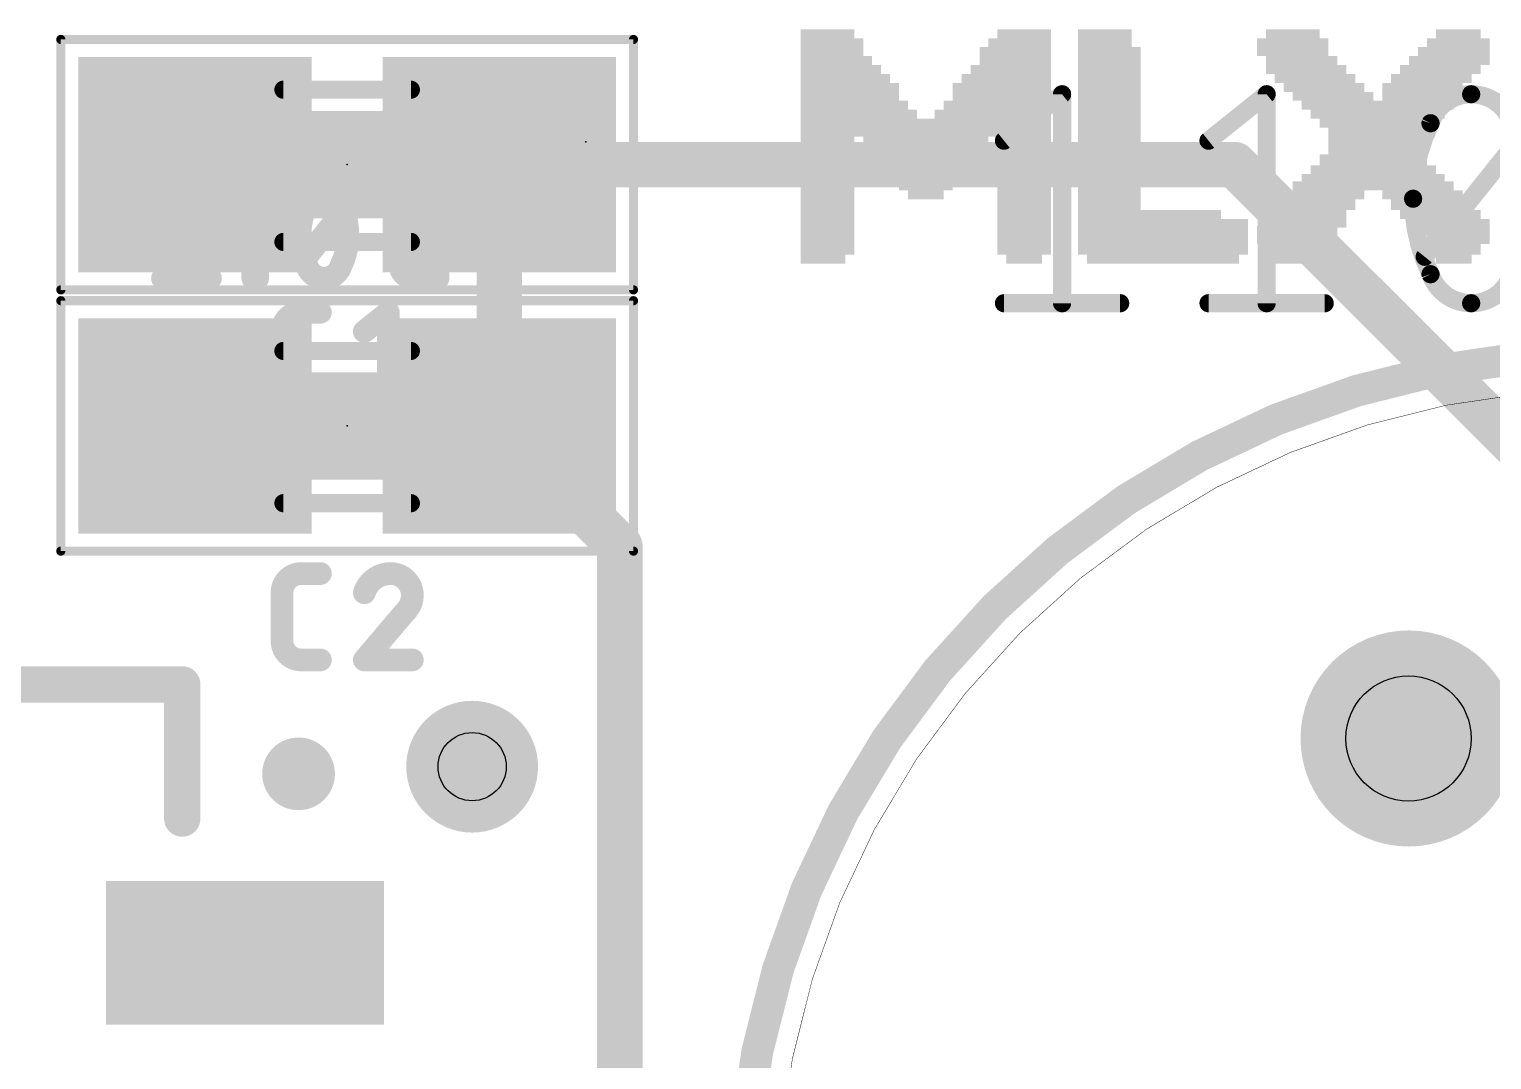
# Model space of a CAD drawing. Extents: x -30.5 to 56.1, y -10.7 to 33.1.
# Drawn here: x 3.88 to 12.05, y 13.6 to 19.36 of the extents above; entities that cross this region are included whole.
import ezdxf

# ---------------------------------------------------------------- set-up
doc = ezdxf.new("R2010")
doc.units = 0
for name, color, linetype in [('1', 12, 'CONTINUOUS'), ('17', 110, 'CONTINUOUS'), ('18', 110, 'CONTINUOUS'), ('21', 41, 'CONTINUOUS'), ('23', 53, 'CONTINUOUS'), ('25', 253, 'CONTINUOUS'), ('27', 253, 'CONTINUOUS'), ('29', 253, 'CONTINUOUS'), ('30', 253, 'CONTINUOUS'), ('31', 253, 'CONTINUOUS'), ('35', 253, 'CONTINUOUS'), ('39', 12, 'CONTINUOUS'), ('44', 253, 'CONTINUOUS'), ('51', 53, 'CONTINUOUS')]:
    doc.layers.add(name, color=color, linetype=linetype)

# ---------------------------------------------------------------- blocks, each defined once
blk = doc.blocks.new('RECT')
blk.add_solid([(-0.5, -0.5), (0.5, -0.5), (-0.5, 0.5), (0.5, 0.5)])
blk = doc.blocks.new('ROUNDP')
at = {"const_width": 0.5}
blk.add_lwpolyline([(0, -0.25, 1), (0, 0.25, 1), (0, -0.25)], format="xyb", dxfattribs=at)
blk = doc.blocks.new('ROUNDV')
at = {"const_width": 0.5}
blk.add_lwpolyline([(0, -0.25, 1), (0, 0.25, 1), (0, -0.25)], format="xyb", dxfattribs=at)

msp = doc.modelspace()

# ---------------------------------------------------------------- linework, layer by layer
at = {"layer": '1', "const_width": 0.254}
for points in [[(6.5015, 17.145), (6.5015, 18.6055)], [(6.5015, 18.6055), (10.6096, 18.6055)], [(10.6096, 18.6055), (13.8174, 15.3977)], [(6.5015, 17.145), (7.1755, 16.471)], [(7.1755, 16.471), (7.1755, 13.2)]]:
    msp.add_lwpolyline(points, dxfattribs=at)
at = {"layer": '1', "const_width": 0.127}
for points in [[(6.565, 18.6055, 1), (6.438, 18.6055)], [(6.5015, 18.669, 1), (6.5015, 18.542)], [(10.6545, 18.6504, 1), (10.5647, 18.5606)], [(10.6096, 18.542, 1), (10.6096, 18.669)], [(6.5464, 17.1899, 1), (6.4566, 17.1001)], [(6.438, 17.145, 1), (6.565, 17.145)], [(7.239, 16.471, 1), (7.112, 16.471)], [(7.1306, 16.4261, 1), (7.2204, 16.5159)]]:
    msp.add_lwpolyline(points, format="xyb", dxfattribs=at)
at = {"layer": '21'}
for points, const_width in [([(12.7, 7.85, 1), (12.7, 17.55, 1), (12.7, 7.85)], 0.1778), ([(4.7808, 15.7, 1), (4.6792, 15.7)], 0.1016), ([(4.73, 15.6492, 1), (4.73, 15.7508)], 0.1016), ([(5.38, 15.0984, 1), (5.38, 15.3016, 1), (5.38, 15.0984)], 0.2032), ([(4.6792, 14.95, 1), (4.7808, 14.95)], 0.1016)]:
    msp.add_lwpolyline(points, format="xyb", dxfattribs=dict(at, const_width=const_width))
at = {"layer": '21', "const_width": 0.2032}
for points in [[(3.08, 15.7), (4.73, 15.7)], [(4.73, 15.7), (4.73, 14.95)]]:
    msp.add_lwpolyline(points, dxfattribs=at)
at = {"layer": '23'}
for p in [(6.985, 18.7325), (5.6515, 18.6055), (5.6515, 17.145)]:
    msp.add_point(p, dxfattribs=at)
at = {"layer": '25'}
for points, const_width in [([(5.3947, 17.78, 0.4142), (5.2874, 17.6728)], 0.127), ([(5.3947, 17.8117, 1), (5.3947, 17.7483)], 0.0635), ([(5.3947, 17.7483, 1), (5.3947, 17.8117)], 0.0635), ([(5.5019, 17.7483, 1), (5.5019, 17.8117)], 0.0635), ([(5.9133, 17.78, 1), (5.8498, 17.78)], 0.0635), ([(5.9014, 17.7552, 1), (5.8617, 17.8048)], 0.0635), ([(5.3192, 17.6728, 1), (5.2557, 17.6728)], 0.0635), ([(5.2557, 17.6728, 1), (5.3192, 17.6728)], 0.0635), ([(5.7276, 17.6975, 1), (5.7673, 17.648)], 0.0635), ([(5.2874, 17.4046, 0.4142), (5.3947, 17.2974)], 0.127), ([(5.3192, 17.4046, 1), (5.2557, 17.4046)], 0.0635), ([(5.2557, 17.4046, 1), (5.3192, 17.4046)], 0.0635), ([(5.3947, 17.3291, 1), (5.3947, 17.2657)], 0.0635), ([(5.3947, 17.2657, 1), (5.3947, 17.3291)], 0.0635), ([(5.5019, 17.2657, 1), (5.5019, 17.3291)], 0.0635), ([(5.7475, 17.3291, 1), (5.7475, 17.2657)], 0.0635), ([(5.8498, 17.2974, 1), (5.9133, 17.2974)], 0.0635), ([(6.0156, 17.2657, 1), (6.0156, 17.3291)], 0.0635), ([(5.3947, 16.3195, 0.4142), (5.2874, 16.2123)], 0.127), ([(5.3947, 16.3513, 1), (5.3947, 16.2878)], 0.0635), ([(5.3947, 16.2878, 1), (5.3947, 16.3512)], 0.0635), ([(5.5019, 16.2878, 1), (5.5019, 16.3513)], 0.0635), ([(5.8949, 16.3195, 0.3252), (5.7475, 16.2123)], 0.127), ([(6.0156, 16.1988, 0.4142), (5.8949, 16.3195)], 0.127), ([(5.8949, 16.3512, 1), (5.8949, 16.2877)], 0.0635), ([(5.8949, 16.2878, 1), (5.8949, 16.3512)], 0.0635), ([(5.3192, 16.2123, 1), (5.2557, 16.2123)], 0.0635), ([(5.2557, 16.2123, 1), (5.3192, 16.2123)], 0.0635), ([(5.7173, 16.222, 1), (5.7777, 16.2025)], 0.0635), ([(5.9754, 16.105, 0.2053), (6.0156, 16.1988)], 0.127), ([(6.0473, 16.1988, 1), (5.9838, 16.1988)], 0.0635), ([(5.9838, 16.1988, 1), (6.0473, 16.1988)], 0.0635), ([(5.9535, 16.128, 1), (5.9973, 16.082)], 0.0635), ([(5.9996, 16.0844, 1), (5.9512, 16.1256)], 0.0635), ([(5.2874, 15.9441, 0.4142), (5.3947, 15.8369)], 0.127), ([(5.3192, 15.9441, 1), (5.2557, 15.9441)], 0.0635), ([(5.2557, 15.9441, 1), (5.3192, 15.9441)], 0.0635), ([(5.3947, 15.8687, 1), (5.3947, 15.8051)], 0.0635), ([(5.3947, 15.8051, 1), (5.3947, 15.8687)], 0.0635), ([(5.5019, 15.8051, 1), (5.5019, 15.8687)], 0.0635), ([(5.7475, 15.8687, 1), (5.7475, 15.8051)], 0.0635), ([(5.7233, 15.8575, 1), (5.7717, 15.8163)], 0.0635), ([(6.0156, 15.8051, 1), (6.0156, 15.8687)], 0.0635)]:
    msp.add_lwpolyline(points, format="xyb", dxfattribs=dict(at, const_width=const_width))
at = {"layer": '25', "const_width": 0.127}
for points in [[(5.3947, 17.78), (5.5019, 17.78)], [(5.7475, 17.6728), (5.8815, 17.78)], [(5.8815, 17.78), (5.8815, 17.2974)], [(5.2874, 17.4046), (5.2874, 17.6728)], [(5.5019, 17.2974), (5.3947, 17.2974)], [(5.7475, 17.2974), (6.0156, 17.2974)], [(5.3947, 16.3195), (5.5019, 16.3195)], [(5.2874, 15.9441), (5.2874, 16.2123)], [(5.9754, 16.105), (5.7475, 15.8369)], [(5.5019, 15.8369), (5.3947, 15.8369)], [(5.7475, 15.8369), (6.0156, 15.8369)]]:
    msp.add_lwpolyline(points, dxfattribs=at)
at = {"layer": '27'}
for points, const_width in [([(9.3218, 18.7396), (9.6464, 18.9992)], 0.1016), ([(9.6464, 18.9992), (9.6464, 17.8308)], 0.1016), ([(10.4648, 18.7396), (10.7894, 18.9992)], 0.1016), ([(10.7894, 18.9992), (10.7894, 17.8308)], 0.1016), ([(11.6727, 18.0904), (12.192, 18.7396)], 0.1016), ([(4.6197, 18.3459), (4.7538, 18.4531)], 0.127), ([(4.7538, 18.4531), (4.7538, 17.9705)], 0.127), ([(6.4688, 17.9705), (6.4688, 18.4531)], 0.127), ([(6.4688, 18.4531), (6.6833, 18.4531)], 0.127), ([(5.4146, 18.0777), (5.6291, 18.3459)], 0.127), ([(5.945, 18.2922), (5.945, 18.0509)], 0.127), ([(6.1595, 17.9705), (6.1595, 18.2922)], 0.127), ([(6.4688, 18.2386), (6.6833, 18.2386)], 0.127), ([(5.1244, 17.9705), (5.1244, 17.9973)], 0.127), ([(5.1244, 17.9973), (5.1512, 17.9973)], 0.127), ([(5.1512, 17.9973), (5.1512, 17.9705)], 0.127), ([(4.6197, 17.9705), (4.8879, 17.9705)], 0.127), ([(5.1512, 17.9705), (5.1244, 17.9705)], 0.127), ([(6.0254, 17.9705), (6.1595, 17.9705)], 0.127), ([(9.3218, 17.8308), (9.9709, 17.8308)], 0.1016), ([(10.4648, 17.8308), (11.1139, 17.8308)], 0.1016)]:
    msp.add_lwpolyline(points, dxfattribs=dict(at, const_width=const_width))
for points, const_width in [([(9.6718, 18.9992, 1), (9.621, 18.9992)], 0.0508), ([(9.6622, 18.9794, 1), (9.6305, 19.019)], 0.0508), ([(10.8148, 18.9992, 1), (10.764, 18.9992)], 0.0508), ([(10.8052, 18.9794, 1), (10.7735, 19.019)], 0.0508), ([(11.9323, 18.9992, 0.3205), (11.7052, 18.8369)], 0.1016), ([(12.1595, 18.8369, 0.3205), (11.9323, 18.9992)], 0.1016), ([(11.9323, 19.0246, 1), (11.9323, 18.9738)], 0.0508), ([(11.9323, 18.9738, 1), (11.9323, 19.0246)], 0.0508), ([(11.7052, 18.8369, 0.1139), (11.6078, 18.415)], 0.1016), ([(11.728, 18.8258, 1), (11.6823, 18.8481)], 0.0508), ([(11.6811, 18.8452, 1), (11.7292, 18.8287)], 0.0508), ([(9.3059, 18.7594, 1), (9.3377, 18.7197)], 0.0508), ([(10.4489, 18.7594, 1), (10.4807, 18.7197)], 0.0508), ([(4.7855, 18.4531, 1), (4.722, 18.4531)], 0.0635), ([(4.7736, 18.4283, 1), (4.734, 18.4779)], 0.0635), ([(5.5219, 18.4531, 0.3205), (5.428, 18.3861)], 0.127), ([(5.6157, 18.3861, 0.3205), (5.5219, 18.4531)], 0.127), ([(5.5219, 18.4848, 1), (5.5219, 18.4214)], 0.0635), ([(5.5219, 18.4214, 1), (5.5219, 18.4848)], 0.0635), ([(6.5005, 18.4531, 1), (6.437, 18.4531)], 0.0635), ([(6.4688, 18.4848, 1), (6.4688, 18.4214)], 0.0635), ([(6.6833, 18.4214, 1), (6.6833, 18.4848)], 0.0635), ([(4.5999, 18.3706, 1), (4.6396, 18.3211)], 0.0635), ([(5.428, 18.3861, 0.1139), (5.3878, 18.2118)], 0.127), ([(5.398, 18.3964, 1), (5.4581, 18.3758)], 0.0635), ([(5.4566, 18.3722, 1), (5.3995, 18.4)], 0.0635), ([(5.6559, 18.2118, 0.1139), (5.6157, 18.3861)], 0.127), ([(5.6443, 18.4, 1), (5.5872, 18.3722)], 0.0635), ([(5.5857, 18.3758, 1), (5.6458, 18.3964)], 0.0635), ([(5.6539, 18.326, 1), (5.6043, 18.3657)], 0.0635), ([(11.6078, 18.415, 0.1139), (11.7052, 17.9931)], 0.1016), ([(11.6332, 18.415, 1), (11.5824, 18.415)], 0.0508), ([(11.5824, 18.415, 1), (11.6332, 18.415)], 0.0508), ([(5.9767, 18.2922, 1), (5.9132, 18.2922)], 0.0635), ([(6.1912, 18.2922, 1), (6.1277, 18.2922)], 0.0635), ([(5.3878, 18.2118, 0.1139), (5.428, 18.0375)], 0.127), ([(5.4196, 18.2118, 1), (5.3561, 18.2118)], 0.0635), ([(5.3561, 18.2118, 1), (5.4196, 18.2118)], 0.0635), ([(5.6157, 18.0375, 0.1139), (5.6559, 18.2118)], 0.127), ([(5.6877, 18.2118, 1), (5.6242, 18.2118)], 0.0635), ([(5.6242, 18.2118, 1), (5.6877, 18.2118)], 0.0635), ([(6.4688, 18.2704, 1), (6.4688, 18.2069)], 0.0635), ([(6.6833, 18.2069, 1), (6.6833, 18.2704)], 0.0635), ([(5.1562, 17.9973, 1), (5.0927, 17.9973)], 0.0635), ([(5.1244, 18.0291, 1), (5.1244, 17.9656)], 0.0635), ([(5.183, 17.9973, 1), (5.1195, 17.9973)], 0.0635), ([(5.1512, 17.9656, 1), (5.1512, 18.0291)], 0.0635), ([(5.3898, 18.0976, 1), (5.4394, 18.0579)], 0.0635), ([(5.428, 18.0375, 0.3205), (5.5219, 17.9705)], 0.127), ([(5.4581, 18.0478, 1), (5.398, 18.0272)], 0.0635), ([(5.3995, 18.0236, 1), (5.4566, 18.0514)], 0.0635), ([(5.5219, 17.9705, 0.3205), (5.6157, 18.0375)], 0.127), ([(5.5872, 18.0514, 1), (5.6443, 18.0236)], 0.0635), ([(5.6458, 18.0272, 1), (5.5857, 18.0478)], 0.0635), ([(5.945, 18.0509, 0.4142), (6.0254, 17.9705)], 0.127), ([(5.9767, 18.0509, 1), (5.9132, 18.0509)], 0.0635), ([(5.9132, 18.0509, 1), (5.9767, 18.0509)], 0.0635), ([(11.6529, 18.1063, 1), (11.6925, 18.0746)], 0.0508), ([(4.6197, 18.0023, 1), (4.6197, 17.9388)], 0.0635), ([(4.722, 17.9705, 1), (4.7855, 17.9705)], 0.0635), ([(4.8879, 17.9388, 1), (4.8879, 18.0023)], 0.0635), ([(5.1244, 18.0023, 1), (5.1244, 17.9388)], 0.0635), ([(5.0927, 17.9705, 1), (5.1562, 17.9705)], 0.0635), ([(5.1195, 17.9705, 1), (5.183, 17.9705)], 0.0635), ([(5.1512, 17.9388, 1), (5.1512, 18.0023)], 0.0635), ([(5.5219, 18.0022, 1), (5.5219, 17.9388)], 0.0635), ([(5.5219, 17.9388, 1), (5.5219, 18.0022)], 0.0635), ([(6.0254, 18.0023, 1), (6.0254, 17.9388)], 0.0635), ([(6.0254, 17.9388, 1), (6.0254, 18.0023)], 0.0635), ([(6.1277, 17.9705, 1), (6.1912, 17.9705)], 0.0635), ([(6.1595, 17.9388, 1), (6.1595, 18.0023)], 0.0635), ([(6.437, 17.9705, 1), (6.5005, 17.9705)], 0.0635), ([(11.7292, 18.0013, 1), (11.6811, 17.9848)], 0.0508), ([(11.7052, 17.9931, 0.3205), (11.9323, 17.8308)], 0.1016), ([(11.6823, 17.9819, 1), (11.728, 18.0042)], 0.0508), ([(11.9323, 17.8308, 0.3205), (12.1595, 17.9931)], 0.1016), ([(9.3218, 17.8562, 1), (9.3218, 17.8054)], 0.0508), ([(9.621, 17.8308, 1), (9.6718, 17.8308)], 0.0508), ([(9.9709, 17.8054, 1), (9.9709, 17.8562)], 0.0508), ([(10.4648, 17.8562, 1), (10.4648, 17.8054)], 0.0508), ([(10.764, 17.8308, 1), (10.8148, 17.8308)], 0.0508), ([(11.1139, 17.8054, 1), (11.1139, 17.8562)], 0.0508), ([(11.9323, 17.8562, 1), (11.9323, 17.8054)], 0.0508), ([(11.9323, 17.8054, 1), (11.9323, 17.8562)], 0.0508)]:
    msp.add_lwpolyline(points, format="xyb", dxfattribs=dict(at, const_width=const_width))
at = {"layer": '30', "const_width": 0.7}
msp.add_lwpolyline([(11.5826, 15.1437, 1), (11.5826, 15.6517, 1), (11.5826, 15.1437)], format="xyb", dxfattribs=at)
at = {"layer": '39', "const_width": 0.0508}
for points in [[(4.0515, 17.9055), (4.0515, 19.3055)], [(4.0515, 19.3055), (7.2515, 19.3055)], [(7.2515, 19.3055), (7.2515, 17.9055)], [(7.2515, 17.9055), (4.0515, 17.9055)], [(4.0515, 16.445), (4.0515, 17.845)], [(4.0515, 17.845), (7.2515, 17.845)], [(7.2515, 17.845), (7.2515, 16.445)], [(7.2515, 16.445), (4.0515, 16.445)]]:
    msp.add_lwpolyline(points, dxfattribs=at)
at = {"layer": '39', "const_width": 0.0254}
for points in [[(4.0642, 19.3055, 1), (4.0388, 19.3055)], [(4.0515, 19.3182, 1), (4.0515, 19.2928)], [(7.2642, 19.3055, 1), (7.2388, 19.3055)], [(7.2515, 19.2928, 1), (7.2515, 19.3182)], [(4.0515, 17.9182, 1), (4.0515, 17.8928)], [(4.0388, 17.9055, 1), (4.0642, 17.9055)], [(7.2388, 17.9055, 1), (7.2642, 17.9055)], [(7.2515, 17.8928, 1), (7.2515, 17.9182)], [(4.0642, 17.845, 1), (4.0388, 17.845)], [(4.0515, 17.8577, 1), (4.0515, 17.8323)], [(7.2642, 17.845, 1), (7.2388, 17.845)], [(7.2515, 17.8323, 1), (7.2515, 17.8577)], [(4.0515, 16.4577, 1), (4.0515, 16.4323)], [(4.0388, 16.445, 1), (4.0642, 16.445)], [(7.2388, 16.445, 1), (7.2642, 16.445)], [(7.2515, 16.4323, 1), (7.2515, 16.4577)]]:
    msp.add_lwpolyline(points, format="xyb", dxfattribs=at)
at = {"layer": '44'}
for centre, radius in [((11.5826, 15.3977), 0.35), ((6.35, 15.24), 0.1905)]:
    msp.add_circle(centre, radius, dxfattribs=at)
at = {"layer": '51', "const_width": 0.1016}
for points in [[(6.0075, 19.0245), (5.2955, 19.0245)], [(6.0075, 18.1735), (5.2955, 18.1735)], [(6.0075, 17.564), (5.2955, 17.564)], [(6.0075, 16.713), (5.2955, 16.713)]]:
    msp.add_lwpolyline(points, dxfattribs=at)
at = {"layer": '51'}
for points, const_width in [([(5.2955, 19.0499, 1), (5.2955, 18.9991)], 0.0508), ([(6.0075, 18.9991, 1), (6.0075, 19.0499)], 0.0508), ([(5.2955, 18.1989, 1), (5.2955, 18.1481)], 0.0508), ([(6.0075, 18.1481, 1), (6.0075, 18.1989)], 0.0508), ([(5.2955, 17.5894, 1), (5.2955, 17.5386)], 0.0508), ([(6.0075, 17.5386, 1), (6.0075, 17.5894)], 0.0508), ([(12.7, 8.05, 1), (12.7, 17.35, 1), (12.7, 8.05)], 0.0025), ([(5.2955, 16.7384, 1), (5.2955, 16.6876)], 0.0508), ([(6.0075, 16.6876, 1), (6.0075, 16.7384)], 0.0508), ([(11.5826, 15.1177, 1), (11.5826, 15.6777, 1), (11.5826, 15.1177)], 0.56)]:
    msp.add_lwpolyline(points, format="xyb", dxfattribs=dict(at, const_width=const_width))

# ---------------------------------------------------------------- block references
at = {"layer": '1', "xscale": 1.1, "rotation": 180}
for p in [(4.8015, 18.6055), (6.5015, 18.6055), (4.8015, 17.145), (6.5015, 17.145)]:
    msp.add_blockref('RECT', p, dxfattribs=at)
at = {"layer": '1', "xscale": 0.6, "yscale": 1.35, "rotation": 270}
msp.add_blockref('RECT', (5.08, 14.2), dxfattribs=at)
at = {"layer": '17', "xscale": 1.0556, "yscale": 1.0556, "rotation": 247.5}
msp.add_blockref('ROUNDP', (11.5826, 15.3977), dxfattribs=at)
msp.add_blockref('ROUNDP', (11.5826, 15.3977), dxfattribs=at)
at = {"layer": '18', "xscale": 0.7366, "yscale": 0.7366}
msp.add_blockref('ROUNDV', (6.35, 15.24), dxfattribs=at)
msp.add_blockref('ROUNDV', (6.35, 15.24), dxfattribs=at)
at = {"layer": '21'}
for p, xscale, yscale in [((8.335, 19.3375), 0.3, 0.05), ((8.36, 19.2875), 0.35, 0.05), ((9.41, 19.2875), 0.35, 0.05), ((9.435, 19.3375), 0.3, 0.05), ((9.885, 19.3375), 0.3, 0.05), ((9.885, 19.2875), 0.3, 0.05), ((10.935, 19.2875), 0.4, 0.05), ((10.935, 19.3375), 0.3, 0.05), ((11.86, 19.2875), 0.35, 0.05), ((11.86, 19.3375), 0.25, 0.05), ((8.36, 19.2375), 0.35, 0.05), ((8.385, 19.1875), 0.4, 0.05), ((9.385, 19.2375), 0.4, 0.05), ((9.385, 19.1875), 0.4, 0.05), ((9.91, 19.2375), 0.35, 0.05), ((9.91, 19.1875), 0.35, 0.05), ((10.935, 19.2375), 0.4, 0.05), ((10.985, 19.1875), 0.4, 0.05), ((11.81, 19.1875), 0.45, 0.05), ((11.835, 19.2375), 0.4, 0.05), ((8.41, 19.1375), 0.45, 0.05), ((9.36, 19.1375), 0.45, 0.05), ((9.91, 19.1375), 0.35, 0.05), ((11.01, 19.1375), 0.45, 0.05), ((11.76, 19.1375), 0.45, 0.05), ((8.435, 19.0875), 0.5, 0.05), ((8.46, 19.0375), 0.55, 0.05), ((9.31, 19.0375), 0.55, 0.05), ((9.335, 19.0875), 0.5, 0.05), ((9.91, 19.0875), 0.35, 0.05), ((9.91, 19.0375), 0.35, 0.05), ((11.06, 19.0875), 0.45, 0.05), ((11.11, 19.0375), 0.45, 0.05), ((11.66, 19.0375), 0.45, 0.05), ((11.71, 19.0875), 0.45, 0.05), ((8.46, 18.9875), 0.55, 0.05), ((8.485, 18.9375), 0.6, 0.05), ((9.285, 18.9375), 0.6, 0.05), ((9.31, 18.9875), 0.55, 0.05), ((9.91, 18.9875), 0.35, 0.05), ((9.91, 18.9375), 0.35, 0.05), ((11.16, 18.9875), 0.45, 0.05), ((11.41, 18.9375), 0.85, 0.05), ((11.635, 18.9875), 0.4, 0.05), ((8.51, 18.8875), 0.65, 0.05), ((9.26, 18.8875), 0.65, 0.05), ((9.91, 18.8875), 0.35, 0.05), ((11.41, 18.8875), 0.75, 0.05), ((8.885, 18.8375), 1.4, 0.05), ((8.885, 18.7875), 1.4, 0.05), ((9.91, 18.8375), 0.35, 0.05), ((9.91, 18.7875), 0.35, 0.05), ((11.41, 18.8375), 0.65, 0.05), ((11.41, 18.7875), 0.55, 0.05), ((8.335, 18.7375), 0.3, 0.05), ((8.885, 18.7375), 0.7, 0.05), ((9.435, 18.7375), 0.3, 0.05), ((9.91, 18.7375), 0.35, 0.05), ((11.385, 18.7375), 0.5, 0.05), ((8.335, 18.6875), 0.3, 0.05), ((8.335, 18.6325), 0.3, 0.06), ((8.885, 18.6875), 0.6, 0.05), ((8.885, 18.6325), 0.5, 0.06), ((9.435, 18.6875), 0.3, 0.05), ((9.435, 18.6325), 0.3, 0.06), ((9.91, 18.6875), 0.35, 0.05), ((9.91, 18.6325), 0.35, 0.06), ((11.385, 18.6325), 0.6, 0.06), ((11.41, 18.6875), 0.55, 0.05), ((8.335, 18.5775), 0.3, 0.05), ((8.335, 18.5275), 0.3, 0.05), ((8.885, 18.5775), 0.5, 0.05), ((8.885, 18.5275), 0.4, 0.05), ((9.435, 18.5775), 0.3, 0.05), ((9.435, 18.5275), 0.3, 0.05), ((9.91, 18.5775), 0.35, 0.05), ((9.91, 18.5275), 0.35, 0.05), ((11.385, 18.5275), 0.8, 0.05), ((11.385, 18.5775), 0.7, 0.05), ((8.335, 18.4875), 0.3, 0.05), ((8.885, 18.4875), 0.3, 0.05), ((9.435, 18.4875), 0.3, 0.05), ((9.91, 18.4875), 0.35, 0.05), ((11.385, 18.4875), 0.9, 0.05), ((8.335, 18.4375), 0.3, 0.05), ((8.335, 18.3825), 0.3, 0.06), ((8.885, 18.4375), 0.2, 0.05), ((9.435, 18.4375), 0.3, 0.05), ((9.435, 18.3825), 0.3, 0.06), ((9.91, 18.4375), 0.35, 0.05), ((9.91, 18.3825), 0.35, 0.06), ((11.06, 18.3825), 0.45, 0.06), ((11.11, 18.4375), 0.45, 0.05), ((11.66, 18.4375), 0.45, 0.05), ((11.71, 18.3825), 0.45, 0.06), ((8.335, 18.3275), 0.3, 0.05), ((9.435, 18.3275), 0.3, 0.05), ((10.135, 18.3275), 0.8, 0.05), ((11.01, 18.3275), 0.45, 0.05), ((11.76, 18.3275), 0.45, 0.05), ((8.335, 18.2775), 0.3, 0.05), ((8.335, 18.2375), 0.3, 0.05), ((9.435, 18.2775), 0.3, 0.05), ((9.435, 18.2375), 0.3, 0.05), ((10.21, 18.2775), 0.95, 0.05), ((10.21, 18.2375), 0.95, 0.05), ((10.96, 18.2375), 0.45, 0.05), ((11.01, 18.2775), 0.45, 0.05), ((11.81, 18.2775), 0.45, 0.05), ((11.835, 18.2375), 0.4, 0.05), ((8.335, 18.1875), 0.3, 0.05), ((8.335, 18.1325), 0.3, 0.06), ((9.435, 18.1875), 0.3, 0.05), ((9.435, 18.1325), 0.3, 0.06), ((10.21, 18.1875), 0.95, 0.05), ((10.21, 18.1325), 0.95, 0.06), ((10.935, 18.1875), 0.4, 0.05), ((10.935, 18.1325), 0.3, 0.06), ((11.86, 18.1875), 0.35, 0.05), ((11.835, 18.1325), 0.3, 0.06), ((8.31, 18.0775), 0.25, 0.05), ((9.435, 18.0775), 0.2, 0.05), ((10.21, 18.0775), 0.85, 0.05), ((10.935, 18.0775), 0.2, 0.05), ((11.835, 18.0775), 0.2, 0.05)]:
    msp.add_blockref('RECT', p, dxfattribs=dict(at, xscale=xscale, yscale=yscale))
at = {"layer": '29'}
for p, xscale, yscale, rotation in [((4.8015, 18.6055), 1.3032, 1.2032, 180), ((6.5015, 18.6055), 1.3032, 1.2032, 180), ((4.8015, 17.145), 1.3032, 1.2032, 180), ((6.5015, 17.145), 1.3032, 1.2032, 180), ((5.08, 14.2), 0.8032, 1.5532, 270)]:
    msp.add_blockref('RECT', p, dxfattribs=dict(at, xscale=xscale, yscale=yscale, rotation=rotation))
at = {"layer": '31', "xscale": 1.1, "rotation": 180}
for p in [(4.8015, 18.6055), (6.5015, 18.6055), (4.8015, 17.145), (6.5015, 17.145)]:
    msp.add_blockref('RECT', p, dxfattribs=at)
at = {"layer": '31', "xscale": 0.6, "yscale": 1.35, "rotation": 270}
msp.add_blockref('RECT', (5.08, 14.2), dxfattribs=at)
at = {"layer": '35', "xscale": 0.3998, "yscale": 0.6, "rotation": 180}
for p in [(5.6515, 18.6055), (5.6515, 17.145)]:
    msp.add_blockref('RECT', p, dxfattribs=at)
at = {"layer": '51', "xscale": 0.5001, "yscale": 0.95, "rotation": 180}
for p in [(5.0713, 18.6004), (6.2397, 18.6004), (5.0713, 17.1399), (6.2397, 17.1399)]:
    msp.add_blockref('RECT', p, dxfattribs=at)

doc.saveas('drawing.dxf')
